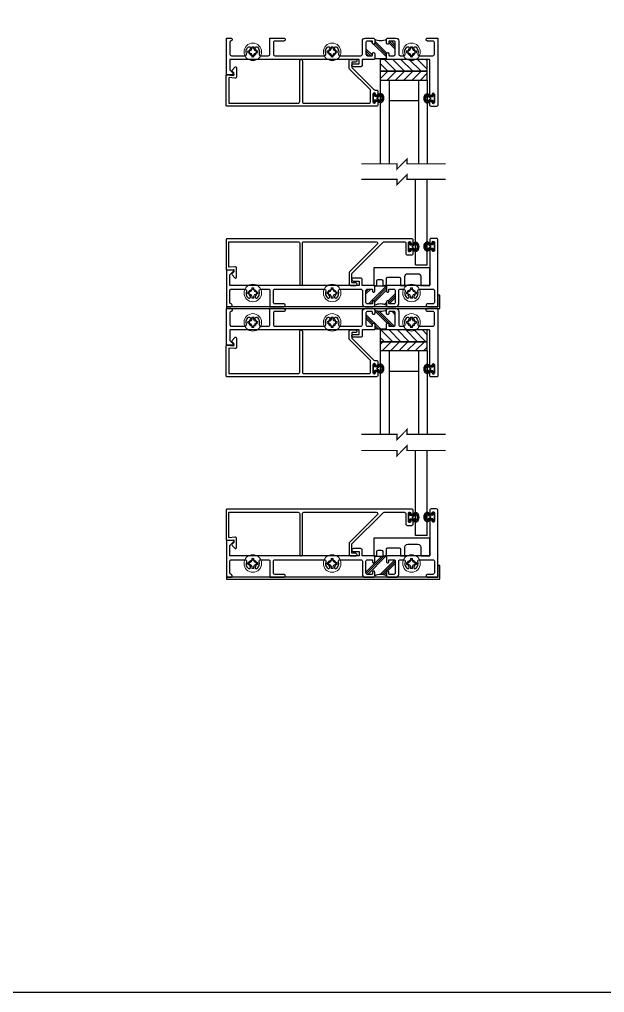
# Model space of a CAD drawing. Extents: x -87 to 44, y -173 to 76.
# Drawn here: x 1.78 to 14.23, y 36.43 to 57.15 of the extents above; entities that cross this region are included whole.
import ezdxf

# ---------------------------------------------------------------- set-up
doc = ezdxf.new("R2010")
doc.units = 0
doc.header["$MEASUREMENT"] = 0
doc.layers.get('0').update_dxf_attribs({"linetype": 'CONTINUOUS'})
for name, color, linetype in [('DIM', 7, 'CONTINUOUS'), ('FRAME', 1, 'CONTINUOUS'), ('GLASS', 7, 'CONTINUOUS'), ('MISC.', 7, 'CONTINUOUS'), ('SETTING BLOCKS', 7, 'CONTINUOUS'), ('SETTING_BLOCK', 4, 'CONTINUOUS'), ('TEXT', 7, 'CONTINUOUS')]:
    doc.layers.add(name, color=color, linetype=linetype)
doc.layers.add('PROFILE NUMBER', color=150, linetype='CONTINUOUS', lineweight=35)

# ---------------------------------------------------------------- blocks, each defined once
blk = doc.blocks.new('3801 1 INCH GLASS STOP')
blk.add_lwpolyline([(2.741, 0.327, -0.414214), (2.769, 0.299, -0.414214), (2.741, 0.271), (2.669, 0.271, 0.414214), (2.659, 0.261), (2.659, 0.167, 0.198912), (2.668, 0.145), (3.128, -0.315, 0.198912), (3.15, -0.324), (3.183, -0.324, -0.414214), (3.214, -0.355), (3.214, -0.408, -0.414214), (3.189, -0.433, -0.399638), (3.164, -0.41, 0.400364), (3.139, -0.386, 0.414214), (3.114, -0.411), (3.114, -0.581, 0.414214), (3.139, -0.606), (3.139, -0.606, 0.399638), (3.164, -0.582, -0.399638), (3.189, -0.558, -0.414214), (3.214, -0.583), (3.214, -0.637, -0.414214), (3.183, -0.668), (-0.001, -0.668, -0.414214), (-0.011, -0.658), (-0.011, -0.01, -0.440011), (0, 0), (0.149, -0.013), (0.149, 0.04), (0.115, 0.074, -0.395486), (0.114, 0.102), (0.17, 0.165, -0.691708), (0.205, 0.152), (0.205, -0.04, -0.440011), (0.171, -0.071), (0.05, -0.061, 0.440011), (0.039, -0.071), (0.039, -0.593, 0.414214), (0.049, -0.603), (1.52, -0.603, 0.414214), (1.551, -0.572), (1.551, 0.299, -0.414214), (1.579, 0.327, -0.414214), (1.607, 0.299), (1.607, -0.572, 0.414214), (1.638, -0.603), (3.027, -0.603, 0.414214), (3.058, -0.572), (3.058, -0.337, 0.198912), (3.049, -0.315), (2.612, 0.122, -0.198912), (2.603, 0.144), (2.603, 0.296, -0.414214), (2.634, 0.327)], format="xyb", close=True)
blk = doc.blocks.new('3802 45 GLASS STOP')
blk.add_lwpolyline([(3.939, -0.433, -0.399638), (3.914, -0.41, 0.400364), (3.889, -0.386, 0.414214), (3.864, -0.411), (3.864, -0.581, 0.414214), (3.889, -0.606), (3.889, -0.606, 0.399638), (3.914, -0.582, -0.399638), (3.939, -0.558, -0.414214), (3.964, -0.583), (3.964, -0.637, -0.414214), (3.933, -0.668), (-0.001, -0.668, -0.414214), (-0.011, -0.658), (-0.011, -0.01, -0.440011), (0, 0), (0.149, -0.013), (0.149, 0.04), (0.115, 0.074, -0.395486), (0.114, 0.102), (0.17, 0.165, -0.691708), (0.205, 0.152), (0.205, -0.04, -0.440011), (0.171, -0.071), (0.05, -0.061, 0.440011), (0.039, -0.071), (0.039, -0.593, 0.414214), (0.049, -0.603), (1.52, -0.603, 0.414214), (1.551, -0.572), (1.551, 0.299, -0.414214), (1.579, 0.327), (1.579, 0.327, -0.414214), (1.607, 0.299), (1.607, -0.572, 0.414214), (1.638, -0.603), (3.179, -0.603, 0.668179), (3.2, -0.55), (2.612, 0.038, -0.198912), (2.603, 0.06), (2.603, 0.296, -0.414214), (2.634, 0.327), (2.741, 0.327, -0.414214), (2.769, 0.299, -0.414214), (2.741, 0.271), (2.669, 0.271, 0.414214), (2.659, 0.261), (2.659, 0.071), (3.324, -0.594, 0.198912), (3.345, -0.603), (3.777, -0.603, 0.414214), (3.808, -0.572), (3.808, -0.355, -0.414214), (3.839, -0.324), (3.933, -0.324, -0.414214), (3.964, -0.355), (3.964, -0.408, -0.414214)], format="xyb", close=True)
blk = doc.blocks.new('A$C3BF656AD')
at = {"layer": 'SETTING BLOCKS'}
h = blk.add_hatch(dxfattribs=at)
h.set_pattern_fill('ANSI31', color=256, scale=0.25, angle=90, style=0)
h.set_pattern_definition([(135, (0.820812, -8.054306), (-0.02209709, -0.02209709), [])])
h.paths.add_polyline_path([(0, 0.0625), (0.25, 0.0625), (0.25, 0.1095), (0, 0.1095)])
h = blk.add_hatch(dxfattribs=at)
h.set_pattern_fill('ANSI31', color=256, scale=0.25, style=0)
h.set_pattern_definition([(45, (-2.098375, -8.085556), (-0.02209709, 0.02209709), [])])
h.paths.add_polyline_path([(0, 0), (0.25, 0), (0.25, 0.0625), (0, 0.0625)])
for points in [[(0, 0.0625), (0, 0.1095), (0.25, 0.1095), (0.25, 0.0625)], [(0, 0), (0, 0.0625), (0.25, 0.0625), (0.25, 0)]]:
    blk.add_lwpolyline(points, close=True, dxfattribs=at)
blk = doc.blocks.new('dfasdf')
at = {"color": 7, "linetype": 'Continuous', "lineweight": 15}
for p, q in [((54.537, 25.56), (54.531, 25.557)), ((54.568, 25.594), (54.537, 25.594)), ((54.537, 25.56), (54.568, 25.56)), ((54.568, 25.594), (54.567, 25.599)), ((54.568, 25.56), (54.567, 25.555)), ((54.607, 25.61), (54.568, 25.594)), ((54.568, 25.56), (54.607, 25.544)), ((54.607, 25.61), (54.601, 25.615)), ((54.607, 25.544), (54.601, 25.539)), ((54.623, 25.649), (54.607, 25.61)), ((54.607, 25.544), (54.623, 25.505)), ((54.623, 25.649), (54.617, 25.65)), ((54.623, 25.505), (54.617, 25.504)), ((54.623, 25.679), (54.62, 25.686)), ((54.623, 25.679), (54.623, 25.649)), ((54.623, 25.505), (54.623, 25.475)), ((54.657, 25.649), (54.657, 25.679)), ((54.657, 25.649), (54.662, 25.65)), ((54.673, 25.61), (54.657, 25.649)), ((54.657, 25.505), (54.673, 25.544)), ((54.657, 25.505), (54.662, 25.504)), ((54.657, 25.475), (54.657, 25.505)), ((54.673, 25.61), (54.678, 25.615)), ((54.711, 25.594), (54.673, 25.61)), ((54.673, 25.544), (54.711, 25.56)), ((54.673, 25.544), (54.678, 25.539)), ((54.711, 25.594), (54.712, 25.599)), ((54.742, 25.594), (54.711, 25.594)), ((54.711, 25.56), (54.712, 25.555)), ((54.711, 25.56), (54.742, 25.56)), ((54.742, 25.594), (54.748, 25.597)), ((54.657, 25.475), (54.659, 25.468))]:
    blk.add_line(p, q, dxfattribs=at)
at = {"color": 7, "linetype": 'Continuous', "lineweight": 15, "flags": 128}
for points in [[(54.537, 25.594), (54.534, 25.595), (54.531, 25.597)], [(54.657, 25.679), (54.658, 25.683), (54.659, 25.686)], [(54.742, 25.56), (54.745, 25.559), (54.748, 25.557)], [(54.623, 25.475), (54.621, 25.471), (54.62, 25.468)]]:
    blk.add_lwpolyline(points, dxfattribs=at)
at = {"color": 7, "linetype": 'Continuous', "lineweight": 15}
blk.add_circle((54.64, 25.577), 0.186, dxfattribs=at)
for centre, radius, start, end in [((54.64, 25.577), 0.11, 169.7812, 190.2188), ((54.624, 24.657), 0.944, 93.493, 95.669), ((54.624, 26.497), 0.944, 264.331, 266.507), ((54.64, 25.577), 0.104, 170.5333, 189.4667), ((55.074, 24.524), 1.189, 113.4354, 115.2717), ((55.074, 26.63), 1.189, 244.7283, 246.5646), ((55.692, 25.142), 1.189, 154.7283, 156.5646), ((55.692, 26.012), 1.189, 203.4354, 205.2717), ((55.559, 25.592), 0.944, 174.331, 176.507), ((55.559, 25.562), 0.944, 183.493, 185.669), ((54.64, 25.577), 0.11, 79.7812, 100.2188), ((54.64, 25.577), 0.104, 80.5333, 99.4667), ((53.72, 25.592), 0.944, 3.493, 5.669), ((53.72, 25.562), 0.944, 354.331, 356.507), ((53.587, 25.142), 1.189, 23.4354, 25.2717), ((53.587, 26.012), 1.189, 334.7283, 336.5646), ((54.205, 24.524), 1.189, 64.7283, 66.5646), ((54.205, 26.63), 1.189, 293.4354, 295.2717), ((54.655, 24.657), 0.944, 84.331, 86.507), ((54.655, 26.497), 0.944, 273.493, 275.669), ((54.64, 25.577), 0.104, 350.5333, 9.4667), ((54.64, 25.577), 0.11, 349.7812, 10.2188), ((54.64, 25.577), 0.11, 259.7812, 280.2188), ((54.64, 25.577), 0.104, 260.5333, 279.4667)]:
    blk.add_arc(centre, radius, start, end, dxfattribs=at)
blk = doc.blocks.new('*U101')
at = {"layer": 'PROFILE NUMBER', "color": 5}
for p, q in [((-0.016, 0.092), (-0.013, 0.083)), ((-0.013, 0.083), (0.013, 0.083)), ((0.013, 0.083), (0.016, 0.092))]:
    blk.add_line(p, q, dxfattribs=at)
blk.add_lwpolyline([(-0.043, 0.091), (-0.043, 0.034), (-0.09, 0.034), (-0.09, 0), (0.09, 0), (0.09, 0.034), (0.043, 0.034), (0.043, 0.091)], dxfattribs=at)
for centre, start, end in [((-0.073, 0.071), 19.8289, 61.175), ((0.073, 0.071), 118.7633, 160.1945)]:
    blk.add_arc(centre, 0.06, start, end, dxfattribs=at)
blk.add_ellipse((0, 0.152), major_axis=(-0.0958, 0), ratio=0.712114, start_param=2.033109, end_param=7.391692, dxfattribs=at)
blk.add_open_spline([(0.044, 0.124), (0.053, 0.129), (0.059, 0.135), (0.069, 0.15), (0.068, 0.157), (0.049, 0.179), (0.027, 0.189), (-0.021, 0.191), (-0.045, 0.181), (-0.067, 0.16), (-0.068, 0.152), (-0.061, 0.137), (-0.054, 0.129), (-0.044, 0.124)], degree=3, knots=[2.2211, 2.2211, 2.2211, 2.2211, 2.727733, 2.727733, 3.7005, 3.7005, 4.673268, 4.673268, 5.646035, 5.646035, 6.618803, 6.618803, 7.203997, 7.203997, 7.203997, 7.203997], dxfattribs=at)
blk = doc.blocks.new('3809 BLOCK FRAME')
h = blk.add_hatch()
h.set_pattern_fill('PLAST', color=256, angle=45, style=0)
h.set_pattern_definition([(45, (-4.25098, -6.643), (-0.176777, 0.176777), []), (45, (-4.27308, -6.6209), (-0.176777, 0.176777), []), (45, (-4.29517, -6.5988), (-0.176777, 0.176777), [])])
edge = h.paths.add_edge_path()
edge.add_arc((-0.937, 0.093), 0.031, 270, 360, ccw=False)
edge.add_line((-0.937, 0.062), (-1.033, 0.062))
edge.add_arc((-1.033, 0.072), 0.01, 180, 270, ccw=False)
edge.add_line((-1.043, 0.072), (-1.043, 0.103))
edge.add_arc((-1.068, 0.103), 0.025, 360, 450)
edge.add_arc((-1.068, 0.103), 0.025, 90, 180)
edge.add_line((-1.093, 0.103), (-1.093, 0.031))
edge.add_arc((-1.218, -0.221), 0.281, 63.5092, 116.4908)
edge.add_line((-1.344, 0.031), (-1.344, 0.103))
edge.add_arc((-1.369, 0.103), 0.025, 0, 90)
edge.add_arc((-1.369, 0.103), 0.025, 90, 180)
edge.add_line((-1.394, 0.103), (-1.394, 0.072))
edge.add_arc((-1.404, 0.072), 0.01, 270, 360, ccw=False)
edge.add_line((-1.404, 0.062), (-1.5, 0.062))
edge.add_arc((-1.5, 0.093), 0.031, 180, 270, ccw=False)
edge.add_line((-1.531, 0.093), (-1.531, 0.343))
edge.add_arc((-1.5, 0.343), 0.031, 90, 180, ccw=False)
edge.add_line((-1.5, 0.374), (-1.404, 0.374))
edge.add_arc((-1.404, 0.364), 0.01, 0, 90, ccw=False)
edge.add_line((-1.394, 0.364), (-1.394, 0.333))
edge.add_arc((-1.369, 0.333), 0.025, 180, 270)
edge.add_arc((-1.369, 0.333), 0.025, 270, 360)
edge.add_line((-1.344, 0.333), (-1.344, 0.439))
edge.add_line((-1.344, 0.439), (-1.093, 0.439))
edge.add_line((-1.093, 0.439), (-1.093, 0.333))
edge.add_arc((-1.068, 0.333), 0.025, 180, 270)
edge.add_arc((-1.068, 0.333), 0.025, 270, 360)
edge.add_line((-1.043, 0.333), (-1.043, 0.364))
edge.add_arc((-1.033, 0.364), 0.01, 90, 180, ccw=False)
edge.add_line((-1.033, 0.374), (-0.937, 0.374))
edge.add_arc((-0.937, 0.343), 0.031, 0, 90, ccw=False)
edge.add_line((-0.906, 0.343), (-0.906, 0.093))
blk.add_line((-1.093, 0.439), (-1.344, 0.439))
for points in [[(-1.093, 0.439), (-1.093, 0.333, 0.414214), (-1.068, 0.308, 0.414214), (-1.043, 0.333), (-1.043, 0.364, -0.414214), (-1.033, 0.374), (-0.937, 0.374, -0.414214), (-0.906, 0.343), (-0.906, 0.093, -0.414214), (-0.937, 0.062), (-1.033, 0.062, -0.414214), (-1.043, 0.072), (-1.043, 0.103, 0.414214), (-1.068, 0.128), (-1.068, 0.128, 0.414214), (-1.093, 0.103), (-1.093, 0.031, 0.414214), (-1.062, 0), (-0.893, 0, 0.414214), (-0.831, 0.062), (-0.831, 0.343, -0.414214), (-0.8, 0.374), (-0.729, 0.374, -0.5024), (-0.699, 0.334, 0.280293), (-0.661, 0.19, 0.498955), (-0.613, 0.198), (-0.613, 0.198, 0.334263), (-0.618, 0.235, -2.470836), (-0.506, 0.235, 0.334263), (-0.511, 0.198, 0.498955), (-0.463, 0.19, 0.280293), (-0.425, 0.334, -0.5024), (-0.395, 0.374), (-0.106, 0.374, -0.414214), (-0.075, 0.343), (-0.075, 0.093, -0.414214), (-0.106, 0.062), (-0.219, 0.062, 0.414214), (-0.25, 0.031, 0.414214), (-0.219, 0), (0, 0), (0, 1.423, 0.414214), (-0.031, 1.454), (-0.144, 1.454, 0.414214), (-0.175, 1.423), (-0.175, 1.371, 0.414214), (-0.15, 1.346), (-0.15, 1.346, 0.399638), (-0.125, 1.37, -0.399638), (-0.1, 1.394), (-0.1, 1.394, -0.414214), (-0.075, 1.369), (-0.075, 1.199, -0.414214), (-0.1, 1.174), (-0.1, 1.174, -0.399638), (-0.125, 1.198, 0.399638), (-0.15, 1.221, 0.414214), (-0.175, 1.196), (-0.175, 0.464, -0.414214), (-0.185, 0.454), (-1.078, 0.454), (-1.093, 0.439)], [(-1.344, 0.439), (-1.344, 0.439), (-1.359, 0.454), (-1.612, 0.454), (-1.612, 0.579, 0.414214), (-1.643, 0.61), (-1.799, 0.61, 0.414214), (-1.83, 0.579, 0.414214), (-1.799, 0.548), (-1.674, 0.548), (-1.674, 0.454), (-4.425, 0.454), (-4.425, 0.678, -0.198912), (-4.422, 0.685), (-4.343, 0.764, 0.668179), (-4.35, 0.781), (-4.49, 0.781, 0.414214), (-4.5, 0.771), (-4.5, 0.01, 0.414214), (-4.49, 0), (-4.406, 0, 0.414214), (-4.375, 0.031, 0.358249), (-4.4, 0.061, -0.358249), (-4.425, 0.092), (-4.425, 0.343, -0.414214), (-4.394, 0.374), (-4.105, 0.374, -0.5024), (-4.075, 0.334, 0.280293), (-4.037, 0.19, 0.498955), (-3.989, 0.198, 0.334263), (-3.994, 0.235, -2.470836), (-3.882, 0.235, 0.334263), (-3.887, 0.198, 0.498955), (-3.839, 0.19, 0.280293), (-3.801, 0.334, -0.5024), (-3.771, 0.374), (-3.606, 0.374, -0.414214), (-3.575, 0.343), (-3.575, 0), (-3.281, 0, 0.414214), (-3.25, 0.031, 0.414214), (-3.281, 0.062), (-3.469, 0.062, -0.414214), (-3.5, 0.093), (-3.5, 0.343, -0.414214), (-3.469, 0.374), (-2.417, 0.374, -0.5024), (-2.387, 0.334, 0.280293), (-2.349, 0.19, 0.498955), (-2.301, 0.198, 0.334263), (-2.306, 0.235, -2.470836), (-2.194, 0.235, 0.334263), (-2.199, 0.198, 0.498955), (-2.151, 0.19, 0.280293), (-2.113, 0.334, -0.5024), (-2.083, 0.374), (-1.637, 0.374, -0.414214), (-1.606, 0.343), (-1.606, 0.062, 0.414214), (-1.544, 0), (-1.375, 0, 0.414214), (-1.344, 0.031), (-1.344, 0.103, 0.414214), (-1.369, 0.128, 0.414214), (-1.394, 0.103), (-1.394, 0.072, -0.414214), (-1.404, 0.062), (-1.5, 0.062, -0.414214), (-1.531, 0.093), (-1.531, 0.343, -0.414214), (-1.5, 0.374), (-1.404, 0.374, -0.414214), (-1.394, 0.364), (-1.394, 0.333, 0.414214), (-1.369, 0.308, 0.414214), (-1.344, 0.333), (-1.344, 0.439)]]:
    blk.add_lwpolyline(points, format="xyb")
blk.add_arc((-1.218, -0.221), 0.281, 63.5092, 116.4908)

msp = doc.modelspace()

# ---------------------------------------------------------------- linework, layer by layer
at = {"layer": 'DIM'}
msp.add_lwpolyline([(-13.06081, 76.18016), (29.73651, 76.18016), (29.73651, 36.4304), (-13.06081, 36.4304)], close=True, dxfattribs=at)
at = {"layer": 'GLASS'}
for p, q in [((9.45597, 55.86364), (9.45597, 54.07931)), ((9.45597, 55.86364), (10.45597, 55.86364)), ((9.64347, 55.86364), (9.64347, 54.07931)), ((10.26847, 55.86364), (10.26847, 54.07931)), ((10.45597, 55.86364), (10.45597, 54.07931)), ((9.64347, 55.42664), (10.26847, 55.42664)), ((10.20597, 51.92698), (10.20597, 53.74781)), ((10.45597, 51.92698), (10.45597, 53.74781)), ((10.20597, 51.92698), (10.45597, 51.92698)), ((9.45597, 50.10298), (9.45597, 48.31866)), ((9.45597, 50.10298), (10.45597, 50.10298)), ((9.64347, 50.10298), (9.64347, 48.31866)), ((10.26847, 50.10298), (10.26847, 48.31866)), ((10.45597, 50.10298), (10.45597, 48.31866)), ((9.64347, 49.66598), (10.26847, 49.66598)), ((10.20597, 46.16633), (10.20597, 47.97382)), ((10.45597, 46.16633), (10.45597, 47.97382)), ((10.45597, 46.16633), (10.20597, 46.16633))]:
    msp.add_line(p, q, dxfattribs=at)
at = {"layer": 'GLASS', "const_width": 0.024}
for points in [[(9.05169, 54.07931), (9.81129, 54.07931), (9.81129, 53.96361), (10.02379, 54.18185), (10.02379, 54.07931), (10.84589, 54.07931)], [(9.05169, 53.74781), (9.81129, 53.74781), (9.81129, 53.6321), (10.02379, 53.85035), (10.02379, 53.74781), (10.84589, 53.74781)], [(9.05169, 48.31866), (9.81129, 48.31866), (9.81129, 48.20295), (10.02379, 48.42119), (10.02379, 48.31866), (10.84589, 48.31866)], [(9.05169, 47.97382), (9.81129, 47.97382), (9.81129, 47.85812), (10.02379, 48.07636), (10.02379, 47.97382), (10.84589, 47.97382)]]:
    msp.add_lwpolyline(points, dxfattribs=at)
at = {"layer": 'MISC.'}
for points in [[(10.68225, 51.28498), (10.68225, 51.03498), (6.18225, 51.03498), (6.18225, 50.99498), (10.72225, 50.99498), (10.72225, 51.28498)], [(10.68225, 45.52433), (10.68225, 45.27433), (6.18225, 45.27433), (6.18225, 45.23433), (10.72225, 45.23433), (10.72225, 45.52433)]]:
    msp.add_lwpolyline(points, close=True, dxfattribs=at)
at = {"layer": 'SETTING_BLOCK', "color": 7}
for points in [[(9.58925, 51.53598), (9.58925, 51.63398, -0.41421356), (9.61925, 51.66398), (9.85925, 51.66398, -0.41421356), (9.88925, 51.63398), (9.88925, 51.48898), (9.97925, 51.48898), (9.97925, 51.67698, -0.41421356), (10.04125, 51.73898), (10.25725, 51.73898, -0.41421356), (10.31925, 51.67698), (10.31925, 51.48898), (10.50725, 51.48898), (10.50725, 51.86398), (9.31925, 51.86398), (9.31925, 51.48898), (9.38225, 51.48898), (9.38225, 51.58398, -0.41421356), (9.41225, 51.61398), (9.47725, 51.61398, -0.41421356), (9.50725, 51.58398), (9.50725, 51.48898), (9.54225, 51.48898, 0.41421356)], [(9.58925, 45.77533), (9.58925, 45.87333, -0.41421356), (9.61925, 45.90333), (9.85925, 45.90333, -0.41421356), (9.88925, 45.87333), (9.88925, 45.72833), (9.97925, 45.72833), (9.97925, 45.91633, -0.41421356), (10.04125, 45.97833), (10.25725, 45.97833, -0.41421356), (10.31925, 45.91633), (10.31925, 45.72833), (10.50725, 45.72833), (10.50725, 46.10333), (9.31925, 46.10333), (9.31925, 45.72833), (9.38225, 45.72833), (9.38225, 45.82333, -0.41421356), (9.41225, 45.85333), (9.47725, 45.85333, -0.41421356), (9.50725, 45.82333), (9.50725, 45.72833), (9.54225, 45.72833, 0.41421356)]]:
    msp.add_lwpolyline(points, format="xyb", close=True, dxfattribs=at)

# ---------------------------------------------------------------- block references
for p in [(-47.89534, 30.88559), (-46.20734, 30.88559), (-44.51934, 30.88559), (-47.89534, 25.75094), (-46.20734, 25.75094), (-44.51934, 25.75094), (-47.89534, 25.12494), (-46.20734, 25.12494), (-44.51934, 25.12494), (-47.89534, 19.99029), (-46.20734, 19.99029), (-44.51934, 19.99029)]:
    msp.add_blockref('dfasdf', p)
at = {"layer": 'FRAME', "xscale": -1, "rotation": 180}
for name, p in [('3809 BLOCK FRAME', (10.68225, 56.75564)), ('3802 45 GLASS STOP', (6.19225, 51.81598)), ('3809 BLOCK FRAME', (10.68225, 50.99498)), ('3802 45 GLASS STOP', (6.19225, 46.05533))]:
    msp.add_blockref(name, p, dxfattribs=at)
at = {"layer": 'FRAME'}
for name, p in [('3801 1 INCH GLASS STOP', (6.19225, 55.97464)), ('3809 BLOCK FRAME', (10.68225, 51.03498)), ('3801 1 INCH GLASS STOP', (6.19225, 50.21398)), ('3809 BLOCK FRAME', (10.68225, 45.27433))]:
    msp.add_blockref(name, p, dxfattribs=at)
at = {"layer": 'TEXT', "xscale": -4, "yscale": 4, "zscale": 4, "rotation": 180}
for p in [(9.45597, 56.30164), (9.45597, 50.54098)]:
    msp.add_blockref('A$C3BF656AD', p, dxfattribs=at)
at = {"layer": 'TEXT', "rotation": 270}
for p in [(9.30637, 55.47868), (10.05637, 52.31195), (9.30637, 49.71802), (10.05637, 46.55129)]:
    msp.add_blockref('*U101', p, dxfattribs=at)
at = {"layer": 'TEXT', "xscale": -1, "rotation": 90}
for p in [(10.60725, 55.47164), (10.60725, 52.31898), (10.60725, 49.71098), (10.60725, 46.55833)]:
    msp.add_blockref('*U101', p, dxfattribs=at)

doc.saveas('drawing.dxf')
